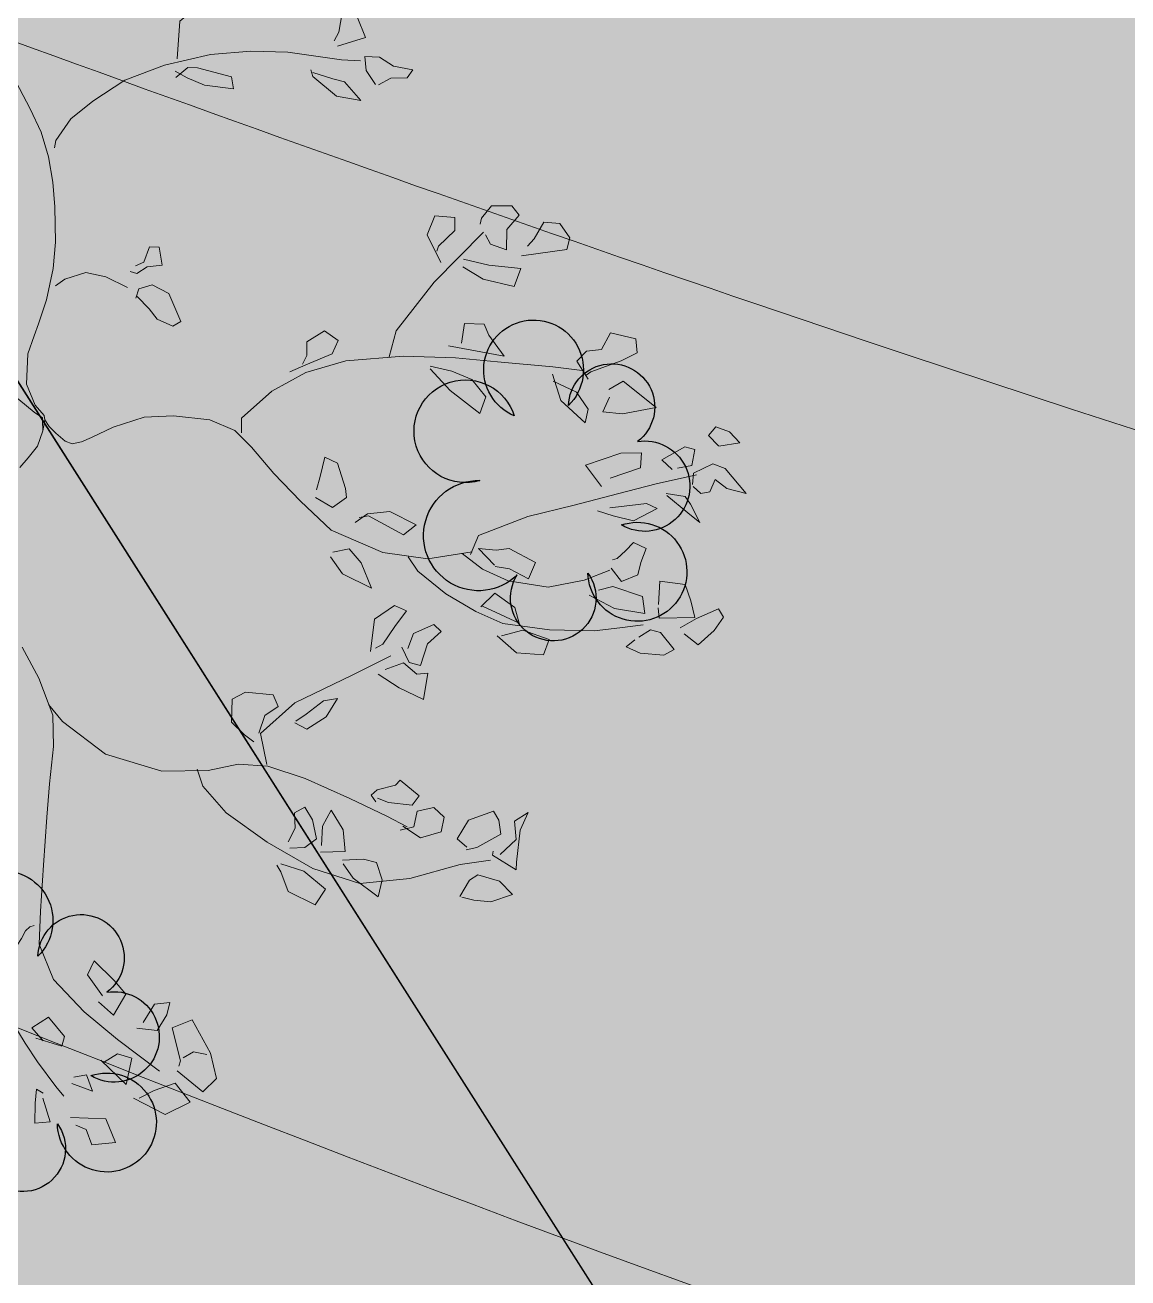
# Model space of a CAD drawing. Header units: millimetres. Extents: x 5637 to 6048, y 3385 to 3927.
# Drawn here: x 5816.147 to 5817.758, y 3673.66 to 3675.489 of the extents above; entities that cross this region are included whole.
import ezdxf

# ---------------------------------------------------------------- set-up
doc = ezdxf.new("R2010")
doc.units = ezdxf.units.MM
doc.layers.add('Contour Lines', color=253, linetype='Continuous')
for name, color, linetype, lineweight in [('hatch', 253, 'Continuous', 13), ('road', 19, 'Continuous', 30), ('trees new', 7, 'Continuous', 20)]:
    doc.layers.add(name, color=color, linetype=linetype, lineweight=lineweight)
doc.layers.add('plants1', color=7, linetype='Continuous', true_color=0x89ee5d)

# ---------------------------------------------------------------- blocks, each defined once
blk = doc.blocks.new('F1')
at = {"color": 92, "linetype": 'Continuous'}
for p, q in [((0.2957780168160244, -0.0077329188600914), (0.2984460168161096, 0.0017900811396259)), ((0.2984460168161096, 0.0017900811396259), (0.3104490168159319, -0.0029709188605183)), ((0.3117820168160907, -0.008768918860659001), (0.2957780168160244, -0.0077329188600914)), ((0.3104490168159319, -0.0029709188605183), (0.3187830168160364, -0.007110918860525)), ((0.3187830168160364, -0.007110918860525), (0.3147820168162472, -0.0102169188606411)), ((0.2826090168161901, -0.0278149188600936), (0.2877770168158751, -0.0224329188607215)), ((0.2936110168159249, -0.0211909188604467), (0.2844430168158798, -0.0421009188606321)), ((0.3497900168160815, -0.0187059188604679), (0.3387870168160081, -0.0325779188600053)), ((0.3567900168161433, -0.0187059188604679), (0.3462890168159394, -0.0224329188607215)), ((0.3594580168162285, -0.0313349188603014), (0.3567900168161433, -0.0187059188604679)), ((0.2677730168159034, -0.0425149188607237), (0.2719400168159556, -0.0276079188600478)), ((0.2719400168159556, -0.0276079188600478), (0.2826090168161901, -0.0278149188600936)), ((0.3137820168160434, -0.0298869188603193), (0.3042800168161595, -0.0404449188602656)), ((0.3439550168161478, -0.0365109188599662), (0.3594580168162285, -0.0313349188603014)), ((0.3042800168161595, -0.0404449188602656), (0.3156160168161879, -0.0408599188606957)), ((0.3156160168161879, -0.0408599188606957), (0.3171160168160387, -0.0325779188600053)), ((0.3387870168160081, -0.0325779188600053), (0.3439550168161478, -0.0365109188599662)), ((0.2844430168158798, -0.0421009188606321), (0.2677730168159034, -0.0425149188607237)), ((0.3211170168158279, -0.0528669188600532), (0.3004460168160623, -0.0625979188601549)), ((0.3209500168161359, -0.0644609188605672), (0.3191160168159914, -0.0539019188602823)), ((0.2904440168160764, -0.0636339188607225), (0.2731070168158514, -0.0791609188602878)), ((0.3004460168160623, -0.0625979188601549), (0.315116016816086, -0.0721219188602107)), ((0.315116016816086, -0.0721219188602107), (0.3209500168161359, -0.0644609188605672)), ((0.3757940168159113, -0.0648749188606588), (0.3596250168159205, -0.0690159188600945)), ((0.3827960168161954, -0.0721219188602107), (0.3757940168159113, -0.0648749188606588)), ((0.2902770168159296, -0.0781269188603973), (0.2891100168160339, -0.0671529188605917)), ((0.3569570168158354, -0.0650829188601336), (0.3454550168159987, -0.0710869188599817)), ((0.3454550168159987, -0.0710869188599817), (0.3551230168161457, -0.0835099188601079)), ((0.3662930168159111, -0.0795749188603794), (0.3827960168161954, -0.0721219188602107)), ((0.2731070168158514, -0.0791609188602878), (0.274774016815849, -0.0971739188601704)), ((0.2897780168161663, -0.0924119188605972), (0.2902770168159296, -0.0781269188603973)), ((0.3551230168161457, -0.0835099188601079), (0.3662930168159111, -0.0795749188603794)), ((0.3321190168160175, -0.0822659188600654), (0.3259510168161288, -0.0938609188600084)), ((0.3424550168158422, -0.0984159188604452), (0.333953016816162, -0.0872359188600229)), ((0.274774016815849, -0.0971739188601704), (0.2897780168161663, -0.0924119188605972)), ((0.2967790168161119, -0.0965519188606039), (0.2781080168158443, -0.1073189188603636)), ((0.3259510168161288, -0.0938609188600084), (0.3331190168162212, -0.10359191886011)), ((0.3021130168160599, -0.100900918860424), (0.2992790168161665, -0.0986239188599201)), ((0.3239510168161761, -0.10359191886011), (0.3021130168160599, -0.100900918860424)), ((0.3032800168159557, -0.1031789188603569), (0.3044470168158515, -0.1108379188602329)), ((0.3241180168158682, -0.1176709188606027), (0.3239510168161761, -0.10359191886011)), ((0.3331190168162212, -0.10359191886011), (0.3397870168162118, -0.1081469188605468)), ((0.3397870168162118, -0.1081469188605468), (0.3424550168158422, -0.0984159188604452)), ((0.2781080168158443, -0.1073189188603636), (0.2829430168160289, -0.1187059188599222)), ((0.3044470168158515, -0.1108379188602329), (0.2997800168161522, -0.1182919188607401)), ((0.2829430168160289, -0.1187059188599222), (0.2996130168160054, -0.1209839188607646)), ((0.2996130168160054, -0.1209839188607646), (0.3241180168158682, -0.1176709188606027)), ((0.3647930168160602, -0.2191209188607162), (0.3791280168159066, -0.2058699188604067)), ((0.3791280168159066, -0.2058699188604067), (0.3927970168158428, -0.206075918860114)), ((0.3976320168160274, -0.2079399188599553), (0.3877970168161884, -0.2201549188606067)), ((0.3927970168158428, -0.206075918860114), (0.3977990168161742, -0.205040918859885)), ((0.484316016815905, -0.2162209188603072), (0.4949850168161394, -0.2112529188601173)), ((0.4949850168161394, -0.2112529188601173), (0.5086540168160756, -0.2170489188604905)), ((0.3719610168161527, -0.2290579188605251), (0.3647930168160602, -0.2191209188607162)), ((0.4049670168162667, -0.2170489188604905), (0.4019660168162266, -0.2261599188598837)), ((0.4158030168161934, -0.2249169188601798), (0.4093010168160111, -0.2174629188605821)), ((0.4778150168160611, -0.2201549188606067), (0.484316016815905, -0.2162209188603072)), ((0.5086540168160756, -0.2170489188604905), (0.5098210168159714, -0.2267799188605921)), ((0.3877970168161884, -0.2201549188606067), (0.3719610168161527, -0.2290579188605251)), ((0.4019660168162266, -0.2261599188598837), (0.4044670168161649, -0.2352689188604189)), ((0.4253040168161936, -0.2282299188603418), (0.4158030168161934, -0.2249169188601798)), ((0.4911510168160424, -0.232991918859915), (0.4819820168161133, -0.2253309188602715)), ((0.5098210168159714, -0.2267799188605921), (0.50165301681613, -0.2429299188600624)), ((0.3954650168159279, -0.2346479188602815), (0.3901310168159799, -0.2497619188600937)), ((0.4044670168161649, -0.2352689188604189), (0.4168020168160586, -0.237339918860306)), ((0.4168020168160586, -0.237339918860306), (0.4263050168158263, -0.2356839188599396)), ((0.4263050168158263, -0.2356839188599396), (0.4253040168161936, -0.2282299188603418)), ((0.49348401681595, -0.2431369188601082), (0.4911510168160424, -0.232991918859915)), ((0.4106350168160536, -0.2418939188604043), (0.3993000168159089, -0.2369259188602144)), ((0.4183030168162479, -0.2510039188603685), (0.4106350168160536, -0.2418939188604043)), ((0.50165301681613, -0.2429299188600624), (0.49348401681595, -0.2431369188601082)), ((0.8839560168159952, -0.2387889188606267), (0.8881380168161233, -0.2412729188602669)), ((0.3721270168159609, -0.2483129188606825), (0.3549570168158826, -0.2590789188601037)), ((0.3831290168161505, -0.2456209188606579), (0.3721270168159609, -0.2483129188606825)), ((0.3811290168161978, -0.2590789188601037), (0.3854630168159421, -0.2460349188607496)), ((0.3901310168159799, -0.2497619188600937), (0.4036330168162241, -0.2536949188600546)), ((0.4036330168162241, -0.2536949188600546), (0.4183030168162479, -0.2510039188603685)), ((0.479648016815867, -0.2493479188600021), (0.4729800168158766, -0.2551449188607138)), ((0.4823160168159523, -0.2584579188599663), (0.4804820168162626, -0.2503829188602311)), ((0.3549570168158826, -0.2590789188601037), (0.3642920168160746, -0.2654969188600433)), ((0.3759610168160581, -0.2661179188601808), (0.3811290168161978, -0.2590789188601037)), ((0.4729800168158766, -0.2551449188607138), (0.4759810168159168, -0.2698449188604344)), ((0.4863170168161961, -0.271914918859983), (0.4823160168159523, -0.2584579188599663)), ((0.7563700168159305, -0.2607349188604702), (0.7643720168159636, -0.2584579188599663)), ((0.7643720168159636, -0.2584579188599663), (0.7747080168162431, -0.2541099188604847)), ((0.7738740168158476, -0.2528669188598713), (0.7788740168159567, -0.2568009188601708)), ((0.7788740168159567, -0.2568009188601708), (0.7782080168160466, -0.2659119188604735)), ((0.7915440168160277, -0.2555589188598959), (0.7887100168161343, -0.2592859188601495)), ((0.7887100168161343, -0.2592859188601495), (0.7903780168160158, -0.266945918860364)), ((0.7938770168159355, -0.2661179188601808), (0.7935450168158642, -0.2601129188599942)), ((0.3642920168160746, -0.2654969188600433), (0.3759610168160581, -0.2661179188601808)), ((0.7483690168162358, -0.2686029188601595), (0.7563700168159305, -0.2607349188604702)), ((0.7782080168160466, -0.2659119188604735), (0.7690390168161177, -0.2737789188607338)), ((0.7903780168160158, -0.266945918860364), (0.7877100168159306, -0.2764699188604198)), ((0.8018800168158524, -0.2731579188605964), (0.7938770168159355, -0.2661179188601808)), ((0.4759810168159168, -0.2698449188604344), (0.4844830168160518, -0.2810249188599472)), ((0.4844830168160518, -0.2810249188599472), (0.4863170168161961, -0.271914918859983)), ((0.7493690168159848, -0.2746069188600075), (0.7483690168162358, -0.2686029188601595)), ((0.7690390168161177, -0.2737789188607338), (0.7493690168159848, -0.2746069188600075)), ((0.7993780168160303, -0.27895391886006), (0.8018800168158524, -0.2731579188605964)), ((0.409634016815966, -0.2874439188602254), (0.4146360168158429, -0.2818529188601304)), ((0.4129690168158451, -0.2799899188606276), (0.4179700168158379, -0.2787479188603528)), ((0.4179700168158379, -0.2787479188603528), (0.4198040168159826, -0.2835089188604969)), ((0.4198040168159826, -0.2835089188604969), (0.4183030168162479, -0.2957239188602387)), ((0.7877100168159306, -0.2764699188604198), (0.7993780168160303, -0.27895391886006)), ((0.3917980168159776, -0.290548918860003), (0.3806280168162122, -0.2986229188603091)), ((0.3887970168159374, -0.2969669188599426), (0.3901310168159799, -0.2880639188600243)), ((0.4024670168162121, -0.3011079188602879), (0.409634016815966, -0.2874439188602254)), ((0.3806280168162122, -0.2986229188603091), (0.3792950168160534, -0.312494918860756)), ((0.3974660168162192, -0.3027639188606543), (0.3887970168159374, -0.2969669188599426)), ((0.4203030168162007, -0.299864918860584), (0.4063000168159708, -0.3075259188602275)), ((0.4183030168162479, -0.2957239188602387), (0.4203030168162007, -0.299864918860584)), ((0.3359540168159985, -0.3085609188604566), (0.3436210168158542, -0.3182919188605582)), ((0.3957990168162215, -0.3137369188601213), (0.3974660168162192, -0.3027639188606543)), ((0.4063000168159708, -0.3075259188602275), (0.4024670168162121, -0.3011079188602879)), ((0.3254510168160269, -0.326158918859909), (0.3304520168160199, -0.3162219188601001)), ((0.3304520168160199, -0.3162219188601001), (0.3351200168160577, -0.3095959188606856)), ((0.3792950168160534, -0.312494918860756), (0.3876300168160416, -0.3176709188604208)), ((0.3876300168160416, -0.3176709188604208), (0.3957990168162215, -0.3137369188601213)), ((0.4896510168161914, -0.3112529188604811), (0.4763140168158717, -0.3207769188605369)), ((0.4904840168162484, -0.3292649188600252), (0.4908170168162034, -0.3166359188601917)), ((0.5051540168162723, -0.3120809188606644), (0.5238240168162012, -0.3220179188604733)), ((0.5066540168161229, -0.32118991886029), (0.5059870168158743, -0.3158079188600085)), ((0.5586640168160049, -0.3133229188600297), (0.5433280168160711, -0.3274019188605224)), ((0.5718330168158392, -0.3100109188602063), (0.5586640168160049, -0.3133229188600297)), ((0.5721670168161328, -0.3230539188601313), (0.5740000168159387, -0.312494918860756)), ((0.6111740168159887, -0.3147719188603504), (0.6011720168160029, -0.3228469188600855)), ((0.3447880168162047, -0.324502918860452), (0.3359540168159985, -0.3363039188601022)), ((0.3436210168158542, -0.3182919188605582), (0.3447880168162047, -0.324502918860452)), ((0.3616250168158732, -0.3302999188602542), (0.3626250168160769, -0.323467918860223)), ((0.3641250168159278, -0.3242959188604062), (0.3714600168161671, -0.3205699188604911)), ((0.3714600168161671, -0.3205699188604911), (0.3799620168158473, -0.3317499188600039)), ((0.4763140168158717, -0.3207769188605369), (0.4636450168161394, -0.332784918860233)), ((0.5144890168160094, -0.3325769188607581), (0.5066540168161229, -0.32118991886029)), ((0.5238240168162012, -0.3220179188604733), (0.5273250168158885, -0.3373399188606698)), ((0.5609980168162512, -0.3271949188604766), (0.5721670168161328, -0.3230539188601313)), ((0.6011720168160029, -0.3228469188600855), (0.603840016816088, -0.3336129188604162)), ((0.622844016815856, -0.3226399188600397), (0.6156760168162183, -0.3172569188603291)), ((0.633512016816207, -0.3298859188601626), (0.622844016815856, -0.3226399188600397)), ((0.324784016816233, -0.3408589188605391), (0.3254510168160269, -0.326158918859909)), ((0.3639590168161195, -0.3478989188600452), (0.3616250168158732, -0.3302999188602542)), ((0.3799620168158473, -0.3317499188600039), (0.3796290168158922, -0.3489339188602742)), ((0.4636450168161394, -0.332784918860233), (0.4784810168159713, -0.3416869188607223)), ((0.4804820168162626, -0.3346489188600743), (0.4904840168162484, -0.3292649188600252)), ((0.4894840168160446, -0.332784918860233), (0.4849820168162699, -0.3389959188601268)), ((0.5004860168162342, -0.3319559188606207), (0.4894840168160446, -0.332784918860233)), ((0.5213230168162628, -0.3433439188605178), (0.5144890168160094, -0.3325769188607581)), ((0.5433280168160711, -0.3274019188605224), (0.5609980168162512, -0.3271949188604766)), ((0.5866700168160098, -0.3329909188599402), (0.5891700168160643, -0.3425159188603346)), ((0.6268440168162162, -0.3360969188600564), (0.633512016816207, -0.3298859188601626)), ((0.6931910168161668, -0.3286439188598877), (0.6938580168159607, -0.3400309188603559)), ((0.8952310168158366, -0.335475918859919), (0.902066016815974, -0.3298859188601626)), ((0.8980650168161846, -0.3288499188605045), (0.9014000168160639, -0.3383749188599894)), ((0.3359540168159985, -0.3363039188601022), (0.324784016816233, -0.3408589188605391)), ((0.353290016815885, -0.3379609188598978), (0.3387870168160081, -0.3489339188602742)), ((0.3556240168161313, -0.3394089188598799), (0.353290016815885, -0.3379609188598978)), ((0.4784810168159713, -0.3416869188607223), (0.4804820168162626, -0.3346489188600743)), ((0.4849820168162699, -0.3389959188601268), (0.4963190168161821, -0.3483129188601368)), ((0.5058200168161822, -0.3423089188602888), (0.4981530168158718, -0.3352689188598732)), ((0.5273250168158885, -0.3373399188606698), (0.5213230168162628, -0.3433439188605178)), ((0.5876700168162134, -0.3425159188603346), (0.5888370168161094, -0.3365109188601481)), ((0.603840016816088, -0.3336129188604162), (0.6095070168159911, -0.3350629188601659)), ((0.6095070168159911, -0.3350629188601659), (0.6268440168162162, -0.3360969188600564)), ((0.6938580168159607, -0.3400309188603559), (0.6941910168159158, -0.3586639188600373)), ((0.6991920168159087, -0.3429289188600877), (0.6948580168161645, -0.3381679188599436)), ((0.8867290168161563, -0.3443789188607469), (0.8952310168158366, -0.335475918859919)), ((0.9014000168160639, -0.3383749188599894), (0.8988990168161253, -0.3441719188607011)), ((0.3387870168160081, -0.3489339188602742), (0.3434550168160459, -0.3510039188607323)), ((0.3571240168159822, -0.3559729188603513), (0.3517890168161504, -0.3429289188600877)), ((0.3729610168159017, -0.3501759188605491), (0.3639590168161195, -0.3478989188600452)), ((0.3796290168158922, -0.3489339188602742), (0.3729610168159017, -0.3501759188605491)), ((0.4963190168161821, -0.3483129188601368), (0.5006530168159263, -0.3594929188605591)), ((0.5066540168161229, -0.3565949188599178), (0.5058200168161822, -0.3423089188602888)), ((0.5680000168160806, -0.3592859188605133), (0.5876700168162134, -0.3425159188603346)), ((0.5891700168160643, -0.3425159188603346), (0.5853370168158512, -0.3565949188599178)), ((0.7075270168158969, -0.3460359188605424), (0.6991920168159087, -0.3429289188600877)), ((0.7100280168158353, -0.3592859188605133), (0.7075270168158969, -0.3460359188605424)), ((0.8777270168159192, -0.3609409188605412), (0.8867290168161563, -0.3443789188607469)), ((0.8988990168161253, -0.3441719188607011), (0.8853960168159976, -0.3625989188606753)), ((0.3434550168160459, -0.3510039188607323), (0.3617910168161362, -0.3607349188599245)), ((0.3686260168162736, -0.3592859188605133), (0.3571240168159822, -0.3559729188603513)), ((0.5006530168159263, -0.3594929188605591), (0.5066540168161229, -0.3565949188599178)), ((0.5853370168158512, -0.3565949188599178), (0.5710000168162371, -0.3694309188607066)), ((0.3617910168161362, -0.3607349188599245), (0.3707930168159184, -0.3696369188604138)), ((0.3707930168159184, -0.3696369188604138), (0.3686260168162736, -0.3592859188605133)), ((0.5710000168162371, -0.3694309188607066), (0.5680000168160806, -0.3592859188605133)), ((0.6941910168159158, -0.3586639188600373), (0.7008590168159065, -0.3652899188603613)), ((0.7008590168159065, -0.3652899188603613), (0.7100280168158353, -0.3592859188605133)), ((0.8853960168159976, -0.3625989188606753), (0.8777270168159192, -0.3609409188605412)), ((0.5111550168160139, -0.4008999188602675), (0.5061540168160211, -0.3893069188600919)), ((0.4848160168160069, -0.3924129188602081), (0.4701470168158668, -0.4000729188604227)), ((0.4823160168159523, -0.4091819188600483), (0.4838160168162579, -0.3948959188604193)), ((0.5063210168161679, -0.3905489188603668), (0.4874840168160919, -0.408560918859911)), ((0.4701470168158668, -0.4000729188604227), (0.4624790168161274, -0.4160139188600797)), ((0.4978190168160328, -0.4095959188601399), (0.5111550168160139, -0.4008999188602675)), ((0.5283250168160925, -0.4073189188605455), (0.5419940168160285, -0.4015219188607433)), ((0.5419940168160285, -0.4015219188607433), (0.5368260168158887, -0.4118729188606438)), ((0.4704800168158221, -0.4230539188604953), (0.4823160168159523, -0.4091819188600483)), ((0.4874840168160919, -0.408560918859911), (0.4978190168160328, -0.4095959188601399)), ((0.5224900168161586, -0.4153929188599422), (0.5273250168158885, -0.4073189188605455)), ((0.5368260168158887, -0.4118729188606438), (0.534826016815936, -0.4201549188604248)), ((0.6621850168160055, -0.4143589188600516), (0.6443480168161333, -0.4213979188601287)), ((0.8492220168161511, -0.4216049188601745), (0.8665590168159216, -0.4118729188606438)), ((0.8690590168159759, -0.4129089188603019), (0.8603910168160329, -0.4234679188605869)), ((0.8665590168159216, -0.4118729188606438), (0.8710590168159287, -0.4122869188607356)), ((0.4624790168161274, -0.4160139188600797), (0.4704800168158221, -0.4230539188604953)), ((0.5119890168159547, -0.4247099188599523), (0.5224900168161586, -0.4153929188599422)), ((0.534826016815936, -0.4201549188604248), (0.5201570168162509, -0.4327849188605968)), ((0.6443480168161333, -0.4213979188601287), (0.6235100168162209, -0.4340269188599623)), ((0.6556830168158232, -0.4269869188604562), (0.6638520168160033, -0.4149799188601892)), ((0.8407200168160159, -0.4352689188602371), (0.8492220168161511, -0.4216049188601745)), ((0.5201570168162509, -0.4327849188605968), (0.5119890168159547, -0.4247099188599523)), ((0.6460150168161309, -0.4371319188606493), (0.6556830168158232, -0.4269869188604562)), ((0.8558900168161419, -0.4298859188605264), (0.8407200168160159, -0.4352689188602371)), ((0.8603910168160329, -0.4234679188605869), (0.8558900168161419, -0.4298859188605264)), ((0.6235100168162209, -0.4340269188599623), (0.6321790168160479, -0.441479918860131)), ((0.6321790168160479, -0.441479918860131), (0.6460150168161309, -0.4371319188606493)), ((0.6718540168160363, -0.4309209188607556), (0.6525160168159747, -0.4621839188606091)), ((0.8790620168158458, -0.4340269188599623), (0.8777270168159192, -0.4528679188600279)), ((0.8872300168161418, -0.4381679188603075), (0.8830620168162058, -0.4331989188606884)), ((0.8982310168159928, -0.444585918860247), (0.8872300168161418, -0.4381679188603075)), ((0.6815220168161833, -0.4458279188605221), (0.670353016815847, -0.4394099188605824)), ((0.6765210168161904, -0.4576289188601721), (0.6815220168161833, -0.4458279188605221)), ((0.7240300168161813, -0.4458279188605221), (0.7440350168160368, -0.4439649188601096)), ((0.734366016816006, -0.4483129188605007), (0.7318660168159516, -0.4460359188599968)), ((0.7440350168160368, -0.4439649188601096), (0.7537030168161838, -0.4530739188606449)), ((0.8470540168161678, -0.4481049188601163), (0.8575570168161393, -0.4456209188604762)), ((0.8575570168161393, -0.4456209188604762), (0.8663920168162293, -0.4481049188601163)), ((0.7400340168162476, -0.4617699188605175), (0.734366016816006, -0.4483129188605007)), ((0.7537030168161838, -0.4530739188606449), (0.7478680168162501, -0.4648759188606335)), ((0.8472220168161984, -0.4588709188604471), (0.846055016815848, -0.4497619188599118)), ((0.8663920168162293, -0.4481049188601163), (0.8627250168158243, -0.456800918859989)), ((0.8777270168159192, -0.4528679188600279), (0.8922310168161349, -0.4528679188600279)), ((0.4878170168160471, -0.4576289188601721), (0.4738140168162719, -0.4698449188602525)), ((0.6525160168159747, -0.4621839188606091), (0.6686860168158493, -0.4578369188605566)), ((0.6686860168158493, -0.4578369188605566), (0.6765210168161904, -0.4576289188601721)), ((0.716196016816179, -0.4580439188606024), (0.7040260168162096, -0.4675679188606582)), ((0.7110280168160391, -0.4741919188603051), (0.7206960168161859, -0.4603209188601968)), ((0.7478680168162501, -0.4648759188606335), (0.7400340168162476, -0.4617699188605175)), ((0.8435540168159095, -0.4686019188605486), (0.8472220168161984, -0.4588709188604471)), ((0.8538890168158506, -0.4632189188599285), (0.8470540168161678, -0.4739859188605977)), ((0.8627250168158243, -0.456800918859989), (0.8538890168158506, -0.4632189188599285)), ((0.4479750168159118, -0.4677739188603655), (0.4408070168162741, -0.4748139188598716)), ((0.4501430168158951, -0.4748139188598716), (0.4479750168159118, -0.4677739188603655)), ((0.4738140168162719, -0.4698449188602525), (0.4636450168161394, -0.4870289188605228)), ((0.4874840168160919, -0.4739859188605977), (0.488650016816104, -0.4644619188605419)), ((0.7040260168162096, -0.4675679188606582), (0.6921910168159631, -0.4845439188605442)), ((0.8470540168161678, -0.4739859188605977), (0.8435540168159095, -0.4686019188605486)), ((0.4408070168162741, -0.4748139188598716), (0.4341390168158288, -0.4886849188599798)), ((0.4524760168162576, -0.4866149188604312), (0.4508090168162601, -0.4777119188605128)), ((0.4744810168160658, -0.4895139188605017), (0.4874840168160919, -0.4739859188605977)), ((0.4989860168159286, -0.4770909188603755), (0.4884830168159572, -0.4804039188605375)), ((0.7015270168160388, -0.492825918860325), (0.7110280168160391, -0.4741919188603051)), ((0.7301990168159538, -0.4793689188603083), (0.7233640168162712, -0.4801969188604917)), ((0.7412000168162596, -0.480817918860629), (0.7378660168162643, -0.4785409188601252)), ((0.4484760168158976, -0.4919969188607129), (0.4524760168162576, -0.4866149188604312)), ((0.4636450168161394, -0.4870289188605228), (0.4744810168160658, -0.4895139188605017)), ((0.4884830168159572, -0.4804039188605375), (0.4888170168162508, -0.4917909188600961)), ((0.5034870168162744, -0.483095918860562), (0.5038200168162295, -0.4799899188604459)), ((0.5061540168160211, -0.4899279188605933), (0.5034870168162744, -0.483095918860562)), ((0.5369930168160355, -0.4824739188600861), (0.5301590168162367, -0.490755918859867)), ((0.5508300168160023, -0.4905489188607306), (0.5673320168159482, -0.4857869188602479)), ((0.5673320168159482, -0.4857869188602479), (0.5663330168160831, -0.5100099188605955)), ((0.6123420168162232, -0.4859939188602939), (0.5931710168158535, -0.4955179188603497)), ((0.6301780168162116, -0.4872369188599978), (0.6123420168162232, -0.4859939188602939)), ((0.6136750168159271, -0.4975879188598983), (0.6258440168160126, -0.4859939188602939)), ((0.6921910168159631, -0.4845439188605442), (0.7015270168160388, -0.492825918860325)), ((0.7233640168162712, -0.4801969188604917), (0.716196016816179, -0.488477918859934)), ((0.7463680168159446, -0.489719918860209), (0.7412000168162596, -0.480817918860629)), ((0.4341390168158288, -0.4886849188599798), (0.4349730168162244, -0.4963459188605328)), ((0.4349730168162244, -0.4963459188605328), (0.4484760168158976, -0.4919969188607129)), ((0.4576440168159426, -0.4944829188601207), (0.4496430168162481, -0.5162219188599182)), ((0.4639790168159781, -0.4963459188605328), (0.4576440168159426, -0.4944829188601207)), ((0.4888170168162508, -0.4917909188600961), (0.4954850168162414, -0.4965529188605787)), ((0.5093210168158695, -0.4967599188606246), (0.5061540168160211, -0.4899279188605933)), ((0.5301590168162367, -0.490755918859867), (0.5224900168161586, -0.5019369188606277)), ((0.5324930168160285, -0.5031779188605641), (0.5358270168160236, -0.4905489188607306)), ((0.5931710168158535, -0.4955179188603497), (0.6006730168162397, -0.5006929188605854)), ((0.716196016816179, -0.488477918859934), (0.7285320168159563, -0.4934469188604626)), ((0.7285320168159563, -0.4934469188604626), (0.7341990168158592, -0.5042139188602222)), ((0.7415340168160987, -0.5019369188606277), (0.7463680168159446, -0.489719918860209)), ((0.4798150168160138, -0.5035919188606557), (0.4659790168159308, -0.497380918860762)), ((0.4718130168159808, -0.5182919188603763), (0.4798150168160138, -0.5035919188606557)), ((0.4954850168162414, -0.4965529188605787), (0.5026530168158789, -0.5029709188605183)), ((0.5026530168158789, -0.5029709188605183), (0.5093210168158695, -0.4967599188606246)), ((0.5224900168161586, -0.5019369188606277), (0.5243240168158483, -0.5191199188605597)), ((0.5299920168160899, -0.5137369188599396), (0.5324930168160285, -0.5031779188605641)), ((0.552830016815955, -0.5184989188604221), (0.5536630168160122, -0.4977959188602826)), ((0.6006730168162397, -0.5006929188605854), (0.6136750168159271, -0.4975879188598983)), ((0.7090270168162025, -0.4961379188601486), (0.702359016816212, -0.5251239188604075)), ((0.7163620168159871, -0.5079399188601375), (0.7135290168159774, -0.5021429188603351)), ((0.7341990168158592, -0.5042139188602222), (0.7415340168160987, -0.5019369188606277)), ((0.4421410168158621, -0.5058689188602501), (0.4323060168160229, -0.5118739188604366)), ((0.4323060168160229, -0.5118739188604366), (0.437140016815869, -0.5249169188603618)), ((0.4486430168160444, -0.5170499188601017), (0.4468090168158998, -0.5050419188604054)), ((0.5663330168160831, -0.5100099188605955), (0.5616640168161613, -0.5226399188607675)), ((0.5898370168158582, -0.5203619188599249), (0.5956720168162466, -0.508768918860659)), ((0.5956720168162466, -0.508768918860659), (0.6028390168160005, -0.5162219188599182)), ((0.6188430168160668, -0.5075259188600456), (0.6323460168161948, -0.5050419188604054)), ((0.6226770168161639, -0.5110459188602535), (0.6216760168160766, -0.5073189188599998)), ((0.6221770168160621, -0.5319559188604388), (0.6226770168161639, -0.5110459188602535)), ((0.6323460168161948, -0.5050419188604054), (0.6361800168158372, -0.513114918860373)), ((0.7241970168158735, -0.5176699188599005), (0.7163620168159871, -0.5079399188601375)), ((0.4493090168159545, -0.5325779188600053), (0.4486430168160444, -0.5170499188601017)), ((0.4496430168162481, -0.5162219188599182), (0.4606450168159828, -0.5178779188602847)), ((0.4606450168159828, -0.5178779188602847), (0.4718130168159808, -0.5182919188603763)), ((0.5243240168158483, -0.5191199188605597), (0.5299920168160899, -0.5137369188599396)), ((0.5616640168161613, -0.5226399188607675), (0.552830016815955, -0.5184989188604221)), ((0.6076740168161852, -0.5176699188599005), (0.6093410168161828, -0.5284369188605696)), ((0.6361800168158372, -0.513114918860373), (0.6336790168158988, -0.5226399188607675)), ((0.7196960168159823, -0.5269879188602489), (0.7241970168158735, -0.5176699188599005)), ((0.437140016815869, -0.5249169188603618), (0.4429750168162574, -0.5336129188602344)), ((0.5299920168160899, -0.5280229188604779), (0.5144890168160094, -0.5365109188599662)), ((0.5249910168160971, -0.5387879188604701), (0.5313250168162487, -0.5280229188604779)), ((0.5856690168159222, -0.542100918860632), (0.5898370168158582, -0.5203619188599249)), ((0.6093410168161828, -0.5284369188605696), (0.5856690168159222, -0.542100918860632)), ((0.6336790168158988, -0.5226399188607675), (0.6415140168162399, -0.5319559188604388)), ((0.702359016816212, -0.5251239188604075), (0.7086940168162476, -0.5296789188599349)), ((0.7086940168162476, -0.5296789188599349), (0.7196960168159823, -0.5269879188602489)), ((0.4429750168162574, -0.5336129188602344), (0.4493090168159545, -0.5325779188600053)), ((0.5144890168160094, -0.5365109188599662), (0.5058200168161822, -0.5416879188599695)), ((0.552663016816263, -0.5331989188601427), (0.5443280168162749, -0.5373399188604882)), ((0.5551630168158628, -0.5501749188600287), (0.552663016816263, -0.5331989188601427)), ((0.6231770168162658, -0.5433429188599975), (0.6221770168160621, -0.5319559188604388)), ((0.6415140168162399, -0.5319559188604388), (0.6320120168159012, -0.5460349188600221)), ((0.5058200168161822, -0.5416879188599695), (0.5191560168161633, -0.5402379188602198)), ((0.5191560168161633, -0.5402379188602198), (0.5249910168160971, -0.5387879188604701)), ((0.5439950168158649, -0.540859918860696), (0.5423280168158673, -0.5501749188600287)), ((0.6320120168159012, -0.5460349188600221), (0.6231770168162658, -0.5433429188599975)), ((0.5231570168159525, -0.5489339188600924), (0.5221570168162037, -0.5549379188599404)), ((0.5291580168161492, -0.5460349188600221), (0.5231570168159525, -0.5489339188600924)), ((0.5371600168161823, -0.5493469188607552), (0.5306590168158838, -0.5460349188600221)), ((0.5383270168160781, -0.5632199188606309), (0.5371600168161823, -0.5493469188607552)), ((0.5423280168158673, -0.5501749188600287), (0.5511630168159574, -0.5555599188604164)), ((0.5511630168159574, -0.5555599188604164), (0.5551630168158628, -0.5501749188600287)), ((0.5283250168160925, -0.5609419188606979), (0.5201570168162509, -0.5659109188603169)), ((0.5221570168162037, -0.5549379188599404), (0.5283250168160925, -0.5609419188606979)), ((0.5201570168162509, -0.5659109188603169), (0.5126550168158648, -0.576469918860602)), ((0.5326590168158365, -0.5696379188605705), (0.5383270168160781, -0.5632199188606309)), ((0.5564970168159054, -0.5671529188605918), (0.5478290168159621, -0.570879918859936)), ((0.5599970168161637, -0.5737789188600062), (0.5564970168159054, -0.5671529188605918)), ((0.5126550168158648, -0.576469918860602), (0.5326590168158365, -0.5696379188605705)), ((0.5476620168162702, -0.5710869188599818), (0.5446610168162298, -0.5845449188603369)), ((0.553830016816159, -0.5808179188600833), (0.5599970168161637, -0.5737789188600062)), ((0.5446610168162298, -0.5845449188603369), (0.553830016816159, -0.5808179188600833))]:
    blk.add_line(p, q, dxfattribs=at)
at = {"color": 33, "linetype": 'Continuous'}
for p, q in [((0.5486630168159028, -0.104626918860339), (0.5351240168158659, -0.1091819188598664)), ((0.5351240168158659, -0.1091819188598664), (0.5052580168160095, -0.1274019188607043)), ((0.5052580168160095, -0.1274019188607043), (0.4815640168160318, -0.1576299188603287)), ((0.4815640168160318, -0.1576299188603287), (0.4712110168159091, -0.185786918860066)), ((0.4413450168160528, -0.1868219188602951), (0.4140680168159127, -0.2046269188607028)), ((0.4628490168158752, -0.1789549188600348), (0.4413450168160528, -0.1868219188602951)), ((0.4745960168158893, -0.1793689188601264), (0.4628490168158752, -0.1789549188600348)), ((0.4712110168159091, -0.185786918860066), (0.4680260168158786, -0.2054549188599766)), ((0.4140680168159127, -0.2046269188607028), (0.3873880168159704, -0.2261599188598837)), ((0.4680260168158786, -0.2054549188599766), (0.4598630168159108, -0.223053918860677)), ((0.8003790168161176, -0.2071119188606816), (0.8020460168161154, -0.214357918859895)), ((0.8020460168161154, -0.214357918859895), (0.8012120168161747, -0.2286439188604334)), ((0.3873880168159704, -0.2261599188598837), (0.367278016816039, -0.2510039188603685)), ((0.4598630168159108, -0.223053918860677), (0.4435360168160917, -0.2427219188605876)), ((0.8012120168161747, -0.2286439188604334), (0.7938770168159355, -0.2396169188599004)), ((0.4435360168160917, -0.2427219188605876), (0.421037016815939, -0.2650829188599517)), ((0.7938770168159355, -0.2396169188599004), (0.7823750168160988, -0.2501759188601853)), ((0.8881380168161233, -0.2412729188602669), (0.8976940168160981, -0.2555589188598959)), ((0.367278016816039, -0.2510039188603685), (0.3585180168158732, -0.2824739188602679)), ((0.8976940168160981, -0.2555589188598959), (0.9032700168161174, -0.272949918860212)), ((0.421037016815939, -0.2650829188599517), (0.4017240168161555, -0.2833029188598801)), ((0.9032700168161174, -0.272949918860212), (0.9084460168162368, -0.2973809188600343)), ((0.3585180168158732, -0.2824739188602679), (0.355133016815893, -0.3162219188601001)), ((0.4017240168161555, -0.2833029188598801), (0.3903750168162734, -0.2930329188605527)), ((0.6677280168162218, -0.2851649188599539), (0.6764890168162712, -0.2886849188601617)), ((0.6764890168162712, -0.2886849188601617), (0.6858460168161802, -0.3133229188600297)), ((0.9084460168162368, -0.2973809188600343), (0.9082470168161708, -0.3249169188605436)), ((0.355133016815893, -0.3162219188601001), (0.3507530168160375, -0.3356829188599648)), ((0.6858460168161802, -0.3133229188600297), (0.6890320168160944, -0.3381679188599436)), ((0.9082470168161708, -0.3249169188605436), (0.9038670168158603, -0.3551449188601681)), ((0.6890320168160944, -0.3381679188599436), (0.6866430168158733, -0.3652899188603613)), ((0.5536410168158401, -0.3570089188600094), (0.5426900168160902, -0.3594929188605591)), ((0.9038670168158603, -0.3551449188601681), (0.896300016816207, -0.3804039188601736)), ((0.5426900168160902, -0.3594929188605591), (0.5223820168159766, -0.3710869188601635)), ((0.6866430168158733, -0.3652899188603613), (0.6760900168162554, -0.4013139188603591)), ((0.5223820168159766, -0.3710869188601635), (0.5046600168159276, -0.3851659188606562)), ((0.896300016816207, -0.3804039188601736), (0.8871420168159094, -0.402556918860063)), ((0.5046600168159276, -0.3851659188606562), (0.4909230168161633, -0.3986229188606729)), ((0.5403010168158691, -0.3953099188605109), (0.5498580168161828, -0.4046269188605211)), ((0.4909230168161633, -0.3986229188606729), (0.4761890168158464, -0.4253319188604281)), ((0.5498580168161828, -0.4046269188605211), (0.5498580168161828, -0.4389959188604906)), ((0.6760900168162554, -0.4013139188603591), (0.6627500168158296, -0.4323709188605053)), ((0.8871420168159094, -0.402556918860063), (0.8698200168162149, -0.4331989188606884)), ((0.4761890168158464, -0.4253319188604281), (0.4650390168160305, -0.4522459188604615)), ((0.5498580168161828, -0.4389959188604906), (0.5458750168161206, -0.4696369188598683)), ((0.6627500168158296, -0.4323709188605053), (0.6506050168161384, -0.456800918859989)), ((0.8698200168162149, -0.4331989188606884), (0.8648420168158228, -0.4443779188598628)), ((0.4650390168160305, -0.4522459188604615), (0.460858016816241, -0.4683959188599319)), ((0.6506050168161384, -0.456800918859989), (0.634478016816269, -0.4890999188604101)), ((0.460858016816241, -0.4683959188599319), (0.4572740168161947, -0.4833019188602692)), ((0.5458750168161206, -0.4696369188598683), (0.5424910168160242, -0.4984159188600814)), ((0.634478016816269, -0.4890999188604101), (0.6255180168161534, -0.5060759188602959)), ((0.5424910168160242, -0.4984159188600814), (0.539504016816176, -0.5242959188602243)), ((0.539504016816176, -0.5242959188602243), (0.5355220168159978, -0.5507969188605047))]:
    blk.add_line(p, q, dxfattribs=at)
for points in [[(0.4182490168161568, -0.0441719188605192), (0.4184480168162228, -0.041065918860403), (0.4170550168162155, -0.0375469188605338), (0.4134710168161694, -0.0334059188601885), (0.4102850168162552, -0.0292649188607528), (0.4007280168159415, -0.0199479188607428), (0.3917680168158259, -0.013114918860373), (0.3800210168162668, -0.0091829188607506), (0.366880016815907, -0.0079399188601372), (0.3491600168160804, -0.0110459188602534), (0.3350240168158454, -0.0141509188600311), (0.3157100168161779, -0.0193279188600344), (0.3079450168158875, -0.0220189188606299)], [(0.7234770168158722, -0.1681889188606136), (0.7288530168159415, -0.16446191886036), (0.7402020168158236, -0.1582499188601276), (0.7531440168161172, -0.1499699188601142), (0.765489016816213, -0.1398239188604919), (0.7712630168159595, -0.1309209188605735), (0.7770370168161609, -0.1164289188603278), (0.7812170168160666, -0.1064909188601804), (0.7925670168158323, -0.088270918860252), (0.8029200168159552, -0.0777119188599671), (0.8200430168160384, -0.0671529188605917), (0.841148016815845, -0.0601139188605147), (0.8564800168162436, -0.0570079188603985), (0.8726070168161133, -0.056386918860261), (0.8951060168162657, -0.0568009188603527), (0.9068540168161636, -0.0576289188605359), (0.9199940168161846, -0.0578369188600108), (0.9472710168158702, -0.0541099188606666), (0.9681780168159496, -0.0485199188600007), (0.9851020168159668, -0.0402379188602198), (1.008795016816059, -0.0327839188606221), (1.031493016815824, -0.0309219188605483), (1.057974016816155, -0.0315419188603472)], [(0.7234770168158722, -0.1681889188606136), (0.7216850168158491, -0.1675669188601376), (0.7155130168159705, -0.165496918860589), (0.7075490168160689, -0.1586649188605578), (0.7025720168160153, -0.150175918860731), (0.6987890168159029, -0.1429299188606081)], [(0.58947901681608, -0.1021429188606988), (0.5667820168161999, -0.1050419188598597), (0.5410980168160169, -0.104626918860339), (0.5219830168159607, -0.0977949188603078), (0.5002800168160721, -0.0866149188598855), (0.4807680168162225, -0.0770919188601682), (0.4524950168158687, -0.0638399188604297), (0.4254170168162493, -0.0512109188605963), (0.4057050168159952, -0.04272191885986), (0.3810170168160258, -0.0431369188602902), (0.3543370168160838, -0.0541099188606666), (0.329847016815842, -0.0677739188607292), (0.3007770168162498, -0.0857869188606118)], [(0.7155130168159705, -0.165496918860589), (0.7216850168158491, -0.1692239188599331), (0.7167080168162503, -0.1702589188601622), (0.711133016816115, -0.1727429188607119), (0.7039650168160227, -0.176469918860056), (0.7007800168159922, -0.1799889188599253), (0.6997840168162331, -0.1862009188601577), (0.6999830168158443, -0.1932399188602347), (0.7011770168162405, -0.2087669188607095), (0.6999830168158443, -0.2298859188607083), (0.6940100168160317, -0.2481059188606367), (0.6830590168158271, -0.2690169188602511), (0.6707140168161863, -0.2816449188606556), (0.6565780168159511, -0.287857918860317), (0.6354730168161442, -0.2951039188604399), (0.6125760168158596, -0.3048349188605415), (0.5876870168160571, -0.3166359188601917), (0.56220201681594, -0.3427219188600419), (0.5476670168161438, -0.368394918860139), (0.5414950168162651, -0.3969669188603064)], [(0.7216850168158491, -0.1692239188599331), (0.7244730168160859, -0.1698439188606415), (0.7328360168160036, -0.1667389188599544), (0.7475690168159819, -0.1665319188599086), (0.7656880168158243, -0.1743989188601689), (0.775045016816188, -0.1824749188602426), (0.7812170168160666, -0.1878569188605241), (0.7939600168158396, -0.1984159188598995), (0.8112830168158724, -0.2095959188603218), (0.826613016816049, -0.2172569188599653), (0.8483160168159376, -0.2251249188605642), (0.8636470168159975, -0.2296799188600915), (0.8799740168162717, -0.232991918859915), (0.8966990168162228, -0.2344399188598971), (0.9134230168158356, -0.2331989188599608), (0.9379140168159612, -0.2305069188599362), (0.9632000168160121, -0.2323709188606871), (0.9942610168161484, -0.2445859188604289)], [(0.4610570168158521, -0.2226399188605854), (0.4813660168158497, -0.2261599188598837), (0.4917190168159724, -0.2541099188604847), (0.4951040168159527, -0.2953109188604857), (0.4976920168162399, -0.3232609188601772)], [(0.9090430168159802, -0.3340269188605078), (0.9311440168160008, -0.3443789188607469), (0.9407010168158596, -0.3725359188604842), (0.9428910168160148, -0.3980019188605355), (0.9440860168158398, -0.4245029188599064)], [(0.5428890168161562, -0.3903409188599825), (0.5287520168160375, -0.3990369188607645), (0.5156120168160161, -0.4118729188606438), (0.502272016816045, -0.4346479188600997), (0.4980910168162557, -0.4580439188606024), (0.4980910168162557, -0.4758489188601005)], [(0.6790770168161036, -0.3924129188602081), (0.6930140168162727, -0.4027639188601088), (0.7137210168159474, -0.4371319188606493), (0.7322380168159217, -0.478746918860742)]]:
    blk.add_lwpolyline(points, dxfattribs=at)
blk = doc.blocks.new('659')
at = {"layer": 'plants1', "color": 4, "lineweight": 30, "elevation": -8293.663048459499}
blk.add_lwpolyline([(3460.045782709344, 5146.311908622209, -3.050591043848506), (3460.217081589773, 5146.015468641715, -1.895868034946404), (3460.052062703482, 5145.637338233413, -1.508048121719386), (3459.460082341394, 5145.671952757063, -2.383349928352878), (3459.20359658759, 5146.014430194097, -3.31468407118579), (3459.282824147417, 5146.326728461804, -1.587340709591015), (3459.644187750593, 5146.602959986823, -1.429777732094985)], format="xyb", close=True, dxfattribs=at)
at = {"layer": 'plants1', "color": 4, "lineweight": 30}
blk.add_lwpolyline([(3461.646572813219, 5142.141579061157, -3.050591043848506), (3461.817871693649, 5141.845139080666, -1.895868034946404), (3461.652852807358, 5141.467008672364, -1.508048121719386), (3461.060872445269, 5141.501623196012, -2.383349928352878), (3460.804386691466, 5141.844100633047, -3.31468407118579), (3460.883614251292, 5142.156398900754, -1.587340709591015), (3461.244977854467, 5142.432630425773, -1.429777732094985)], format="xyb", close=True, dxfattribs=at)
at = {"layer": 'trees new', "color": 84, "xscale": 8.999999999991655, "yscale": 8.999999999991655, "zscale": 8.999999999991655, "rotation": 176.1350928566816}
blk.add_blockref('F1', (3464.440766228271, 5141.562673651476, -8293.663048459499), dxfattribs=at)

msp = doc.modelspace()

# ---------------------------------------------------------------- hatches: boundary and pattern name
at = {"layer": 'hatch'}
h = msp.add_hatch(dxfattribs=at)
h.set_pattern_fill('ANSI31', color=256, scale=8, style=0)
h.set_pattern_definition([(45, (2816.368087035456, -1263.747613335156), (-0.7071067811865475, 0.7071067811865476), [])])
edge = h.paths.add_edge_path()
edge.add_line((5681.717861684403, 3662.745191514314), (5708.379865006555, 3664.933696125369))
edge.add_arc((5713.219451810619, 3667.17930233383), 5.335198935143152, 204.8916696377363, 275.5225228936467)
edge.add_line((5713.732895531978, 3661.868867019984), (5818.562221441009, 3671.059198216096))
edge.add_arc((5814.821388273876, 3690.234135739634), 19.536429095818, 281.0391611141656, 345.4536598214534)
edge.add_arc((5828.917889487164, 3687.612558022211), 5.328594534298682, 334.6044276593299, 439.8121842158608)
edge.add_line((5829.860387003382, 3692.857137904612), (5821.196507745697, 3693.927754127494))
edge.add_line((5821.196507745697, 3693.927754127494), (5821.163350462273, 3698.626387211156))
edge.add_line((5821.163350462273, 3698.626387211156), (5822.751366257406, 3698.670462603363))
edge.add_arc((5822.674333306773, 3701.4459238352), 2.776530051145117, 271.5898367040771, 361.9955133681444)
edge.add_arc((5787.811571715565, 3700.231222676223), 37.66044675599677, 1.995513368169515, 27.74712978629988)
edge.add_line((5821.141479896906, 3717.764803898685), (5815.110825150305, 3730.65299214686))
edge.add_arc((5808.837259289391, 3727.717458539754), 6.926397777319866, 25.07588376820942, 80.91015836691298)
edge.add_line((5809.931512384694, 3734.556873451359), (5816.865769117916, 3735.208438654118))
edge.add_line((5816.865769117917, 3735.208438654118), (5822.085935056275, 3738.738563963288))
edge.add_arc((5826.046805171409, 3735.447178750425), 5.149923173059109, 140.2742559053538, 208.703020703038)
edge.add_line((5821.529700208637, 3732.973826482002), (5832.00401448334, 3711.476217043873))
edge.add_line((5832.004014483341, 3711.476217043873), (5839.078029451141, 3695.80300683227))
edge.add_line((5839.078029451141, 3695.80300683227), (5843.714293465897, 3685.869731374647))
edge.add_line((5843.714293465898, 3685.869731374647), (5839.001609059736, 3683.44475911684))
edge.add_arc((5812.027927061039, 3691.912843182266), 28.27168138448803, 321.43496505600103, 342.5709057577431, ccw=False)
edge.add_arc((5815.073760319658, 3690.732322132294), 25.173118441348, 273.78629758692523, 319.2135797684263, ccw=False)
edge.add_line((5816.736074044711, 3665.614149325706), (5796.146508893662, 3663.794321092394))
edge.add_line((5796.146508893662, 3663.794321092394), (5694.835238285186, 3654.876884714992))
edge.add_line((5694.835238285186, 3654.876884714992), (5688.623693831469, 3654.401556767669))
edge.add_line((5688.623693831469, 3654.401556767669), (5675.284786681259, 3653.371729471557))
edge.add_line((5675.284786681259, 3653.371729471557), (5681.717861684403, 3662.745191514314))
h = msp.add_hatch(dxfattribs=at)
h.set_pattern_fill('ANSI31', color=250, scale=0.2, style=0)
h.set_pattern_definition([(45, (0, 0), (-0.4490128060534576, 0.4490128060534577), [])])
edge = h.paths.add_edge_path()
edge.add_line((5809.86958898151, 3676.790793715278), (5729.949287660702, 3669.794866977423))
edge.add_arc((5832.255168005206, 2377.560260061456), 1296.278045970203, 94.5266503813237, 95.14126179021575)
edge.add_arc((5637.285901873643, 3661.317235369016), 79.14566732477142, 5.296466237982133, 8.150628241961618)
edge.add_arc((5708.24598048112, 3784.852510337381), 112.5569240151589, 273.76252115204, 276.1893137872855)
edge.add_arc((5743.511569500762, 3692.177262435272), 30.07720154442078, 191.0619416276936, 219.7327973905563, ccw=False)
edge.add_arc((5755.859459071468, 3696.039530807786), 42.9602434595508, 165.9095319903037, 192.9578893459172, ccw=False)
edge.add_line((5714.191780614667, 3706.498359141995), (5715.14988231469, 3709.705228647425))
edge.add_arc((5726.769649766375, 3705.136099872218), 12.48582930348027, 94.9839746840513, 158.5342390920142, ccw=False)
edge.add_arc((6488.611059990635, -4524.325334588388), 8277.135544444247, 94.73611445621663, 95.28861477825421, ccw=False)
edge.add_arc((5805.8650668285, 3710.143884460103), 14.41994992083501, 10.691130478250727, 92.66185460599019, ccw=False)
edge.add_arc((5780.982089145302, 3698.932387668428), 41.44809907001221, -24.657274835356418, 19.574729015543085, ccw=False)
edge.add_arc((5818.134843516977, 3700.993515978262), 19.35971963152485, 271.5275599571783, 276.2780083760739)
edge.add_arc((5955.063237686774, 3694.611789732225), 135.423519590176, 185.4498997804935, 187.1343202528072)
edge.add_arc((5848.619109141877, 3317.300671173483), 361.5725010530714, 94.4304222254266, 96.15217136778497)
edge = h.paths.add_edge_path(flags=16)
edge.add_line((5809.341425536815, 3680.759856205012), (5729.600476348322, 3673.779629287568))
edge.add_arc((5728.590864020601, 3682.537897439298), 8.816267808425978, 208.4781326988785, 276.5757657486987, ccw=False)
edge.add_arc((5757.802421827896, 3696.319795366554), 41.10480029209256, 192.5782635685928, 205.9481224212512, ccw=False)
edge.add_arc((5751.066650230985, 3695.063485372747), 34.25794622140891, 183.9782864764402, 192.9808519949306, ccw=False)
edge.add_arc((5750.24284839802, 3696.971341912017), 33.62568921990059, 161.4291943262536, 187.3205866416411, ccw=False)
edge.add_arc((5726.343150739028, 3705.292078093704), 8.325048010478092, 91.82586632487858, 163.3290247496601, ccw=False)
edge.add_line((5726.077898178934, 3713.612899294531), (5805.496183296673, 3720.578315333281))
edge.add_arc((5806.338195925054, 3710.977855199748), 9.63731394331007, 44.98064979155231, 95.01232608343167, ccw=False)
edge.add_arc((5806.285205599707, 3710.885457001289), 9.740149697391589, 15.791033647350787, 45.14477162218071, ccw=False)
edge.add_arc((5790.45551328899, 3702.493643767429), 27.51523509151088, 12.80049744671112, 23.66068480577252, ccw=False)
edge.add_arc((5783.345258157065, 3698.717453238429), 35.34827608895318, 2.520234288105428, 16.217770881763784, ccw=False)
edge.add_arc((5784.918636047467, 3697.866347227031), 33.82634384163609, -15.83504113405479, 4.077840012117008, ccw=False)
edge.add_arc((5809.925699902281, 3689.005329675129), 7.544649473808596, 305.85382183850146, 357.19560836469606, ccw=False)
edge.add_arc((5807.047950361336, 3693.08646346517), 12.53815277170947, 280.53987062617347, 305.58903957783593, ccw=False)
at = {"layer": 'hatch', "true_color": 0xfacfb6}
h = msp.add_hatch(dxfattribs=at)
h.set_pattern_fill('ANSI37', color=254, scale=5, style=0)
h.set_pattern_definition([(45, (2816.368087035456, -1263.747613335156), (-0.4419417382415922, 0.4419417382415922), []), (135, (2816.368087035456, -1263.747613335156), (-0.4419417382415922, -0.4419417382415922), [])])
edge = h.paths.add_edge_path()
edge.add_line((5707.265319013125, 3718.167195130579), (5708.519311733948, 3718.283983956876))
edge.add_line((5708.519311733948, 3718.283983956876), (5708.455333702048, 3719.370558638802))
edge.add_arc((5705.945801297605, 3719.222796182255), 2.513878802271721, 3.369712065026035, 34.60746437612499)
edge.add_line((5708.01488037778, 3720.650556103422), (5707.335463829118, 3721.28252291012))
edge.add_line((5707.335463829118, 3721.28252291012), (5706.325858258015, 3721.674831535584))
edge.add_line((5706.325858258014, 3721.674831535584), (5705.149477854315, 3721.506919745058))
edge.add_line((5705.149477854315, 3721.506919745058), (5704.084424083811, 3720.722781563005))
edge.add_line((5704.084424083811, 3720.722781563005), (5703.604869415689, 3719.341740018668))
edge.add_line((5703.60486941569, 3719.341740018668), (5708.162903605955, 3666.874276335498))
edge.add_arc((5713.764075054728, 3667.504352419131), 5.636498688877026, 186.418224037462, 268.0546006430757)
edge.add_line((5713.572732267141, 3661.871102432902), (5818.709184968129, 3671.300610367049))
edge.add_arc((5814.555818942117, 3690.51017816391), 19.65344611736718, 282.2003147477676, 352.0501803035805)
edge.add_line((5834.020387155229, 3687.791993371557), (5833.913268872438, 3688.799042887805))
edge.add_arc((5829.37050766417, 3687.880832080024), 4.634629487117943, 11.42701818627053, 38.44065804385654)
edge.add_arc((5813.86093013706, 3690.869473120681), 19.13996320685962, 325.1363565387036, 359.6788703397258, ccw=False)
edge.add_arc((5814.521188627475, 3690.237238295822), 18.23735760734387, 290.0707326804103, 325.5803969976129, ccw=False)
edge.add_arc((5812.96789068523, 3716.178230592645), 43.77350942400522, 273.59758219868274, 280.28030203193237, ccw=False)
edge.add_line((5815.71460854559, 3672.490982243853), (5815.372490490765, 3676.016219349145))
edge.add_line((5815.372490490765, 3676.016219349145), (5812.186454741735, 3675.695747955629))
edge.add_line((5812.186454741735, 3675.695747955629), (5812.271961941449, 3674.627492718369))
edge.add_line((5812.271961941449, 3674.627492718369), (5810.775184294595, 3674.477935949621))
edge.add_line((5810.775184294595, 3674.477935949621), (5810.963068068508, 3672.74802727707))
edge.add_line((5810.963068068508, 3672.74802727707), (5777.65464774841, 3669.791858047372))
edge.add_line((5777.65464774841, 3669.791858047372), (5777.763968027588, 3668.495853445298))
edge.add_line((5777.763968027588, 3668.495853445298), (5776.368985006604, 3668.48284725363))
edge.add_line((5776.368985006604, 3668.48284725363), (5776.381924652516, 3668.190028228944))
edge.add_line((5776.381924652516, 3668.190028228944), (5772.824466525934, 3667.830801738337))
edge.add_line((5772.824466525934, 3667.830801738337), (5772.162470168715, 3668.251325648266))
edge.add_line((5772.162470168715, 3668.251325648266), (5768.25553500941, 3667.908900846023))
edge.add_line((5768.25553500941, 3667.908900846023), (5767.696383339531, 3667.24545608127))
edge.add_line((5767.696383339531, 3667.24545608127), (5763.007449966066, 3666.978764838899))
edge.add_line((5763.007449966066, 3666.978764838899), (5762.859616872749, 3668.461084939321))
edge.add_line((5762.859616872749, 3668.461084939321), (5728.340136223716, 3665.543341921608))
edge.add_line((5728.340136223716, 3665.543341921608), (5728.383073180157, 3664.749945725745))
edge.add_line((5728.383073180157, 3664.749945725745), (5713.428847437637, 3663.358342959639))
edge.add_arc((5713.087883437771, 3666.920967817254), 3.578903788214654, 177.2773139005613, 275.4668896848294, ccw=False)
edge.add_line((5709.513019712997, 3667.090972742468), (5704.829170886404, 3719.165783432512))
edge.add_arc((5705.983736891951, 3719.269630427974), 1.159226837004114, 5.528864848145815, 185.1396167425748, ccw=False)
edge.add_line((5707.137570757917, 3719.381318696742), (5707.265319013126, 3718.167195130579))
at = {"layer": 'trees new'}
h = msp.add_hatch(color=256, dxfattribs=at)
h.set_gradient(color1=(143, 206, 95), color2=(187, 225, 157), one_color=1, tint=0.75, name='SPHERICAL')
h.paths.add_polyline_path([(5822.547714857499, 3693.6666678621), (5829.884935217209, 3692.68545172684), (5825.474746634623, 3677.759098065166), (5817.55872572033, 3672.73352982329), (5815.462237348089, 3676.028257413447), (5824.376675314634, 3676.804207738824), (5824.232437700077, 3679.122143492099), (5823.842032176515, 3683.295572111314), (5820.633905579954, 3684.757743878479)])
h = msp.add_hatch(color=256, dxfattribs=at)
h.set_gradient(color1=(143, 206, 95), color2=(187, 225, 157), one_color=1, tint=0.75, name='SPHERICAL')
edge = h.paths.add_edge_path()
edge.add_line((5840.491151602275, 3640.919249450832), (5850.648816322811, 3619.186979108117))
edge.add_line((5850.648816322811, 3619.186979108117), (5851.630521277481, 3619.619452346383))
edge.add_line((5851.630521277481, 3619.619452346383), (5852.662344267343, 3620.06097278089))
edge.add_line((5852.662344267343, 3620.06097278089), (5856.13454241282, 3621.661191467098))
edge.add_line((5856.134542412819, 3621.661191467098), (5858.998205423064, 3622.890979573326))
edge.add_line((5858.998205423064, 3622.890979573326), (5859.998074577431, 3623.393069094906))
edge.add_line((5859.998074577431, 3623.393069094906), (5860.771603106874, 3623.736570492826))
edge.add_line((5860.771603106874, 3623.736570492826), (5862.420985922841, 3624.49310328178))
edge.add_line((5862.420985922841, 3624.49310328178), (5854.999325858942, 3640.3544047879))
edge.add_line((5854.999325858942, 3640.3544047879), (5853.224042353248, 3639.574450008754))
edge.add_line((5853.224042353248, 3639.574450008754), (5851.07721601847, 3644.301859942539))
edge.add_line((5851.07721601847, 3644.301859942539), (5852.802169566905, 3645.10288182258))
edge.add_line((5852.802169566905, 3645.10288182258), (5837.418263566711, 3679.057142061762))
edge.add_arc((5813.616367751123, 3691.816927238636), 27.00633929610022, 264.37303646182306, 331.80500976198607, ccw=False)
edge.add_line((5810.968362547885, 3664.940721579732), (5809.657441293868, 3664.718707816621))
edge.add_arc((5810.811679428256, 3660.01301967828), 4.845179720732249, 103.7817435755288, 205.9757977372323)
edge.add_line((5806.455963938968, 3657.890872392494), (5830.745753924527, 3605.849897252763))
edge.add_arc((5826.178124736873, 3603.717985746453), 5.040662959041363, -4.802996394717297, 25.02051114544389, ccw=False)
edge.add_line((5831.201087316145, 3603.295931254857), (5830.767991757075, 3593.756741298295))
edge.add_arc((5837.574913084724, 3592.54289974272), 6.914303239144531, 169.8890338710208, 193.5125432733105)
edge.add_line((5830.852006119277, 3590.927315880217), (5846.367008105679, 3557.499071564394))
edge.add_line((5846.367008105679, 3557.499071564394), (5846.793973751372, 3556.722829428909))
edge.add_line((5846.793973751372, 3556.722829428909), (5852.176940200527, 3550.318915922728))
edge.add_arc((5857.269073484409, 3554.034567802634), 6.303641033044081, 216.1176582583376, 245.6464009078919)
edge.add_line((5854.669661338588, 3548.29183789695), (5865.042855864862, 3544.316784694272))
edge.add_arc((5866.748101237522, 3548.766748270534), 4.765504969154493, 249.0329505422606, 294.5050465610988)
edge.add_line((5868.724705886847, 3544.430497393186), (5875.2861827517, 3547.483912333651))
edge.add_line((5875.2861827517, 3547.483912333651), (5873.9509657657, 3550.307016264097))
edge.add_line((5873.9509657657, 3550.307016264097), (5873.702254646225, 3550.196564923553))
edge.add_line((5873.702254646225, 3550.196564923553), (5873.183068660712, 3551.370534901853))
edge.add_line((5873.183068660712, 3551.370534901853), (5865.053743209288, 3547.514386955165))
edge.add_line((5865.053743209288, 3547.514386955165), (5863.800202102357, 3547.048048080223))
edge.add_line((5863.800202102357, 3547.048048080223), (5863.231966813231, 3548.185616036818))
edge.add_line((5863.231966813231, 3548.185616036818), (5859.554798652773, 3555.994432869898))
edge.add_line((5859.554798652773, 3555.994432869898), (5857.445597290706, 3554.966441261756))
edge.add_line((5857.445597290707, 3554.966441261756), (5855.645556412614, 3558.882155607454))
edge.add_line((5855.645556412614, 3558.882155607454), (5850.633031994632, 3556.548575853201))
edge.add_line((5850.633031994632, 3556.548575853201), (5848.962400922203, 3555.814776101115))
edge.add_line((5848.962400922203, 3555.814776101115), (5830.92935146689, 3594.461724165232))
edge.add_line((5830.92935146689, 3594.461724165232), (5838.276935776583, 3597.982956701648))
edge.add_line((5838.276935776583, 3597.982956701648), (5837.384572458384, 3599.937071911923))
edge.add_line((5837.384572458384, 3599.937071911923), (5838.179954547209, 3600.295144922975))
edge.add_line((5838.179954547209, 3600.295144922975), (5823.029272418007, 3632.828001619941))
edge.add_line((5823.029272418007, 3632.828001619941), (5840.374158785206, 3640.860942870873))
edge.add_line((5840.374158785206, 3640.860942870873), (5840.491151602275, 3640.919249450832))
h = msp.add_hatch(color=256, dxfattribs=at)
h.set_gradient(color1=(143, 206, 95), color2=(187, 225, 157), one_color=1, tint=0.75, name='SPHERICAL')
h.paths.add_polyline_path([(5815.462237348089, 3676.028257413447), (5815.77208937714, 3672.57993447813), (5817.55872572033, 3672.73352982329)])

# ---------------------------------------------------------------- linework, layer by layer
at = {"layer": 'Contour Lines', "lineweight": 5, "ltscale": 0.5}
for points, knots in [([(5815.201337518951, 3675.807494769805), (5815.903164070462, 3675.547460937444), (5817.876107250228, 3674.816465544127), (5820.899757469437, 3673.973401184943), (5824.560154444198, 3673.316993143259), (5827.36471040898, 3671.763016181527), (5829.357477250055, 3670.301899513863), (5830.130610848099, 3669.458623243748), (5830.34232600972, 3669.211617905521)], [0, 0, 0, 0, 4.489159534392766, 12.61972301728542, 18.82497265611368, 26.65765823486342, 31.59430109701983, 33.55000843215093, 33.55000843215093, 33.55000843215093, 33.55000843215093]), ([(5811.16750276961, 3675.43824761514), (5812.023485199267, 3675.296126381499), (5813.839064839982, 3674.994680452971), (5816.82146467325, 3673.698605901928), (5820.128624637876, 3672.619817330037), (5823.416282102398, 3672.523377105319), (5825.377042455625, 3670.986046747035), (5826.672419086058, 3670.005158851668), (5827.507966010752, 3669.416673693787), (5827.764828160507, 3669.211617905523)], [0, 0, 0, 0, 5.187258479064886, 11.00242313324724, 19.39746352293625, 26.1086242869726, 29.87963353223868, 33.98839080062336, 35.9579013700794, 35.9579013700794, 35.9579013700794, 35.9579013700794])]:
    msp.add_open_spline(points, degree=3, knots=knots, dxfattribs=at)
at = {"layer": 'plants1'}
msp.add_lwpolyline([(5822.547714857499, 3693.6666678621), (5829.884935217209, 3692.68545172684), (5825.474746634623, 3677.759098065166), (5817.55872572033, 3672.73352982329), (5815.462237348089, 3676.028257413447), (5815.462237348089, 3676.028257413447), (5815.462237348089, 3676.028257413447), (5824.376675314634, 3676.804207738824), (5824.232437700077, 3679.122143492099), (5823.842032176515, 3683.295572111314), (5820.633905579954, 3684.757743878479), (5822.547714857499, 3693.6666678621)], dxfattribs=at)
msp.add_lwpolyline([(5851.07721601847, 3644.301859942539), (5852.802169566905, 3645.10288182258), (5837.418263566711, 3679.057142061762, -0.3030225769379646), (5810.968362547885, 3664.940721579732)], format="xyb", dxfattribs=at)
at = {"layer": 'plants1', "ltscale": 0.2}
msp.add_lwpolyline([(5815.462237348089, 3676.028257413447), (5815.77208937714, 3672.57993447813), (5817.55872572033, 3672.73352982329), (5815.462237348089, 3676.028257413447)], dxfattribs=at)
at = {"layer": 'road', "lineweight": 30, "ltscale": 0.5}
for centre, radius, start, end in [((5816.763413665517, 3686.671166411405), 13.98620114030153, 273.244060811729, 312.8752530767923), ((5815.465740590832, 3688.694897419738), 17.85765114612852, 275.8182716773554, 311.4423838401597)]:
    msp.add_arc(centre, radius, start, end, dxfattribs=at)

# ---------------------------------------------------------------- block references
at = {"layer": 'plants1', "color": 4, "lineweight": 30, "xscale": 0.2500000000000502, "yscale": 0.2500000000000502, "zscale": 0.2500000000000502, "rotation": 295.0553972344877}
msp.add_blockref('659', (4285.181139066979, 3913.513513951902), dxfattribs=at)

doc.saveas('drawing.dxf')
